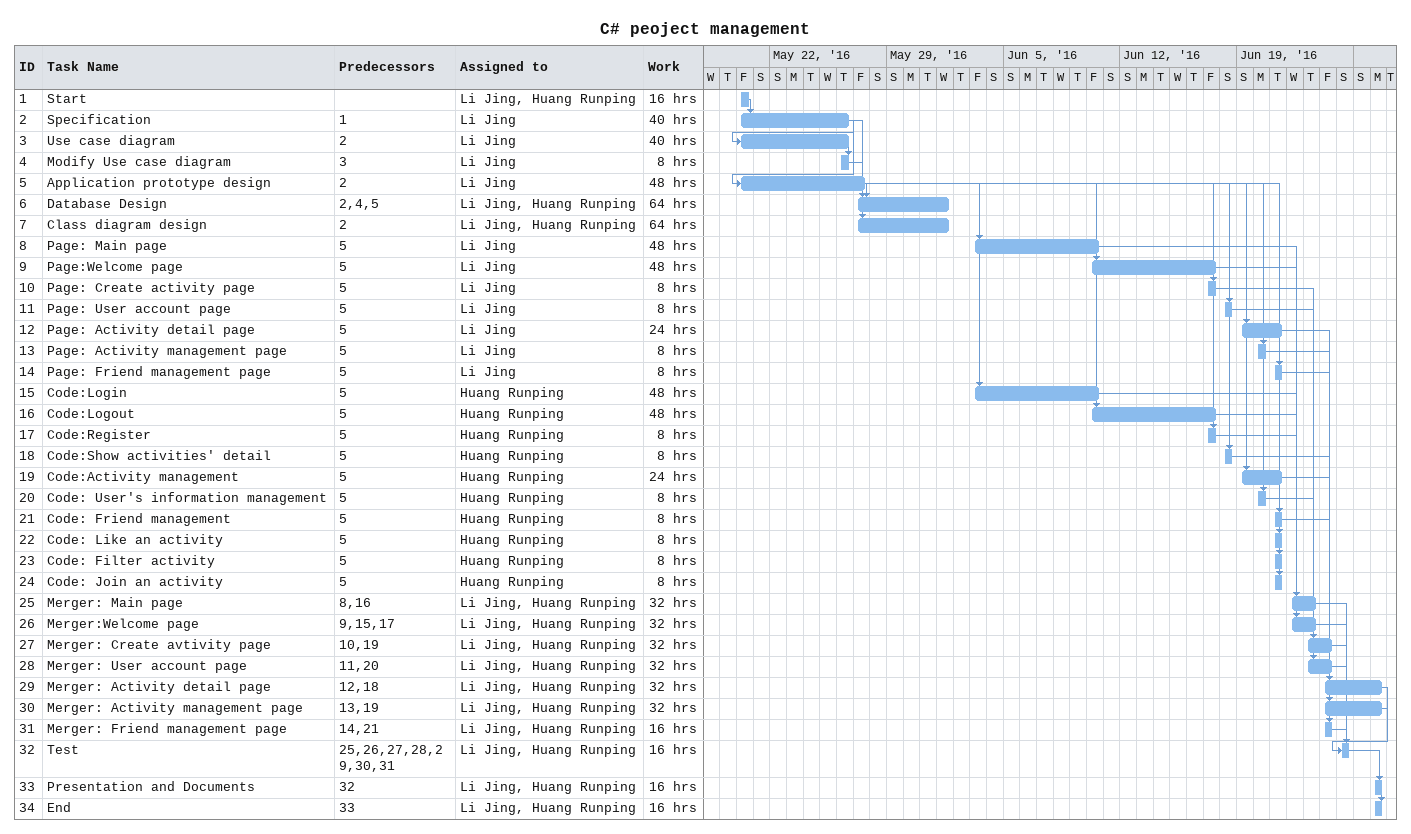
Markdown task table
C# peoject management

| ID | Task | Start | Finish | Predecessors | Resources | Work (h) |
|---|---|---|---|---|---|---|
| 1 | Start | 2016-05-20 | 2016-05-20 |  | Li Jing, Huang Runping | 16 |
| 2 | Specification | 2016-05-20 | 2016-05-26 | 1 | Li Jing | 40 |
| 3 | Use case diagram | 2016-05-20 | 2016-05-26 | 2 | Li Jing | 40 |
| 4 | Modify Use case diagram | 2016-05-26 | 2016-05-26 | 3 | Li Jing | 8 |
| 5 | Application prototype design | 2016-05-20 | 2016-05-27 | 2 | Li Jing | 48 |
| 6 | Database Design | 2016-05-27 | 2016-06-01 | 2, 4, 5 | Li Jing, Huang Runping | 64 |
| 7 | Class diagram design | 2016-05-27 | 2016-06-01 | 2 | Li Jing, Huang Runping | 64 |
| 8 | Page: Main page | 2016-06-03 | 2016-06-10 | 5 | Li Jing | 48 |
| 9 | Page:Welcome page | 2016-06-10 | 2016-06-17 | 5 | Li Jing | 48 |
| 10 | Page: Create activity page | 2016-06-17 | 2016-06-17 | 5 | Li Jing | 8 |
| 11 | Page: User account page | 2016-06-18 | 2016-06-18 | 5 | Li Jing | 8 |
| 12 | Page: Activity detail page | 2016-06-19 | 2016-06-21 | 5 | Li Jing | 24 |
| 13 | Page: Activity management page | 2016-06-20 | 2016-06-20 | 5 | Li Jing | 8 |
| 14 | Page: Friend management page | 2016-06-21 | 2016-06-21 | 5 | Li Jing | 8 |
| 15 | Code:Login | 2016-06-03 | 2016-06-10 | 5 | Huang Runping | 48 |
| 16 | Code:Logout | 2016-06-10 | 2016-06-17 | 5 | Huang Runping | 48 |
| 17 | Code:Register | 2016-06-17 | 2016-06-17 | 5 | Huang Runping | 8 |
| 18 | Code:Show activities' detail | 2016-06-18 | 2016-06-18 | 5 | Huang Runping | 8 |
| 19 | Code:Activity management | 2016-06-19 | 2016-06-21 | 5 | Huang Runping | 24 |
| 20 | Code: User's information management | 2016-06-20 | 2016-06-20 | 5 | Huang Runping | 8 |
| 21 | Code: Friend management | 2016-06-21 | 2016-06-21 | 5 | Huang Runping | 8 |
| 22 | Code: Like an activity | 2016-06-21 | 2016-06-21 | 5 | Huang Runping | 8 |
| 23 | Code: Filter activity | 2016-06-21 | 2016-06-21 | 5 | Huang Runping | 8 |
| 24 | Code: Join an activity | 2016-06-21 | 2016-06-21 | 5 | Huang Runping | 8 |
| 25 | Merger: Main page | 2016-06-22 | 2016-06-23 | 8, 16 | Li Jing, Huang Runping | 32 |
| 26 | Merger:Welcome page | 2016-06-22 | 2016-06-23 | 9, 15, 17 | Li Jing, Huang Runping | 32 |
| 27 | Merger: Create avtivity page | 2016-06-23 | 2016-06-24 | 10, 19 | Li Jing, Huang Runping | 32 |
| 28 | Merger: User account page | 2016-06-23 | 2016-06-24 | 11, 20 | Li Jing, Huang Runping | 32 |
| 29 | Merger: Activity detail page | 2016-06-24 | 2016-06-27 | 12, 18 | Li Jing, Huang Runping | 32 |
| 30 | Merger: Activity management page | 2016-06-24 | 2016-06-27 | 13, 19 | Li Jing, Huang Runping | 32 |
| 31 | Merger: Friend management page | 2016-06-24 | 2016-06-24 | 14, 21 | Li Jing, Huang Runping | 16 |
| 32 | Test | 2016-06-25 | 2016-06-25 | 25, 26, 27, 28, 29, 30, 31 | Li Jing, Huang Runping | 16 |
| 33 | Presentation and Documents | 2016-06-27 | 2016-06-27 | 32 | Li Jing, Huang Runping | 16 |
| 34 | End | 2016-06-27 | 2016-06-27 | 33 | Li Jing, Huang Runping | 16 |
